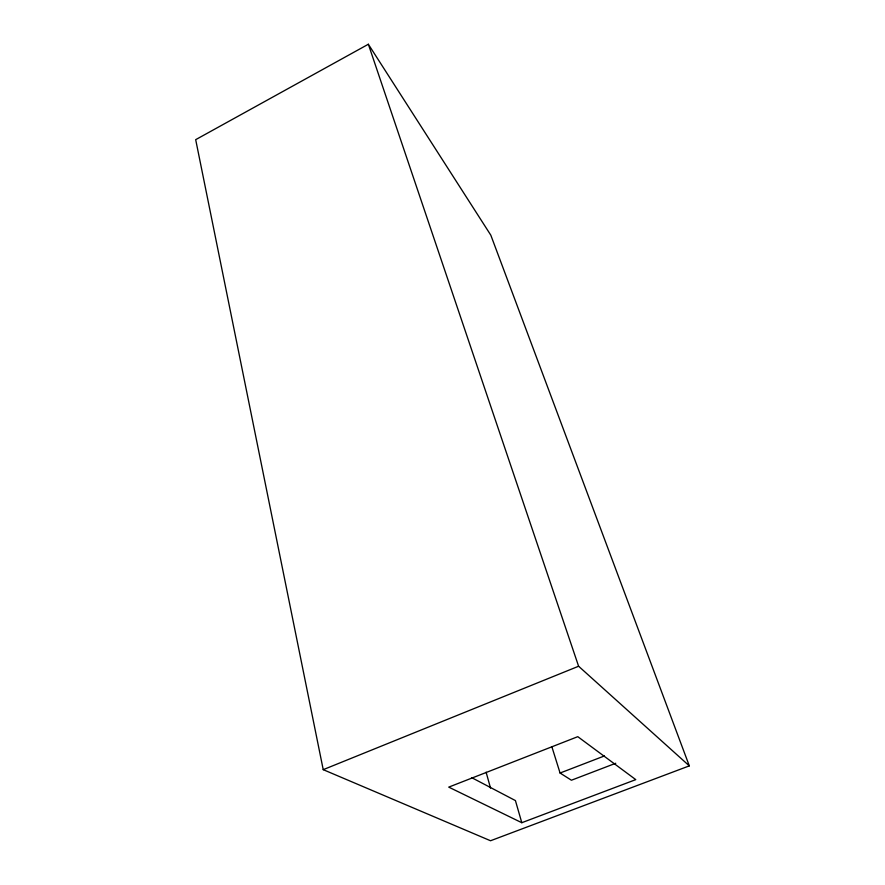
<?xml version="1.0" encoding="UTF-8"?>
<svg xmlns="http://www.w3.org/2000/svg" width="885" height="885" viewBox="0 0 885 885"><rect width="100%" height="100%" fill="white"/><g stroke="black" fill="none" stroke-linecap="round" stroke-linejoin="round"><path stroke-width="1.33" d="M368.359 44.25L195.685 139.664L323.224 769.662L490.544 840.75L689.315 765.868L490.821 235.189L368.359 44.25L578.602 666.239L689.315 765.868M323.224 769.662L578.602 666.239M551.864 746.752L560.072 773.025L604.433 755.945M615.75 763.257L571.422 780.227L560.072 773.025M521.796 822.707L635.773 779.63L577.783 736.674L448.75 787.119L521.796 822.707L515.424 800.582L471.55 777.572M486.108 772.196L490.533 788.104"/></g></svg>
